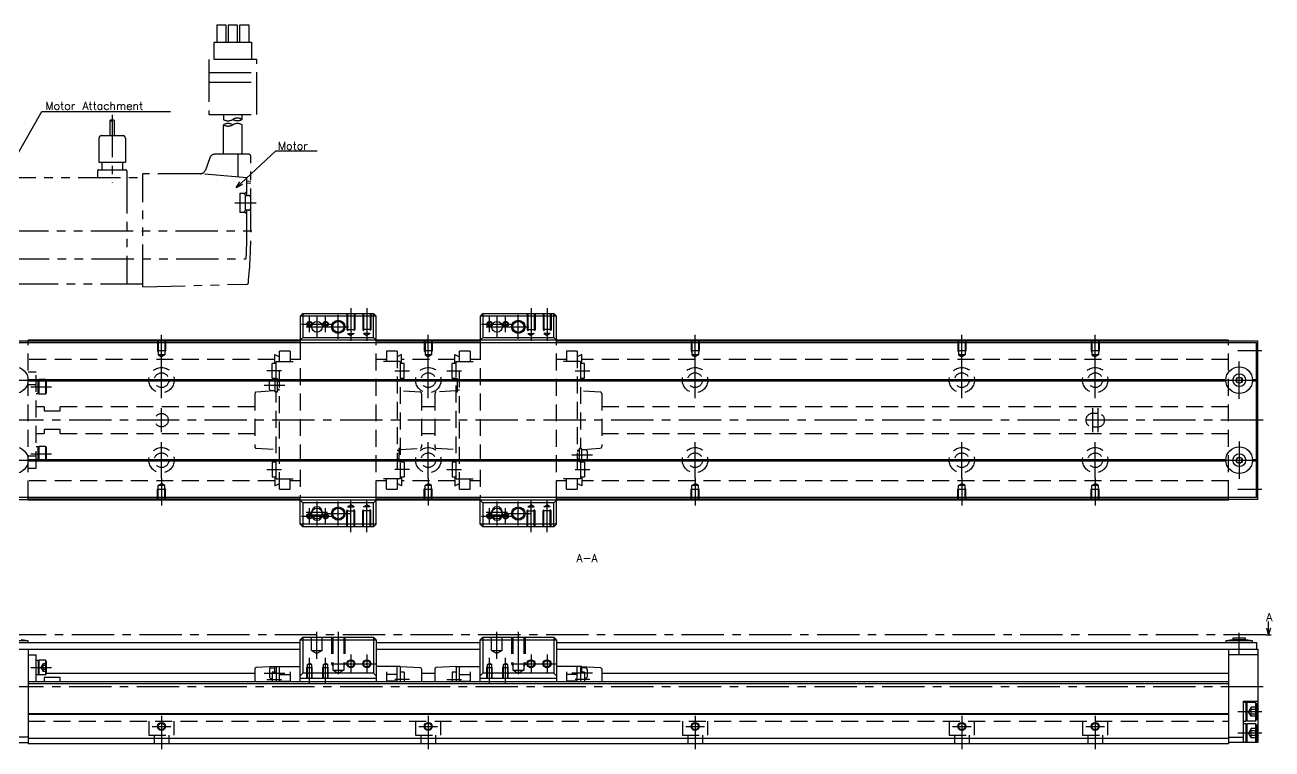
# Model space of a CAD drawing. Extents: x -2 to 701, y -8 to 279.
# Drawn here: x 233.6 to 701.1, y 8 to 279.5 of the extents above; entities that cross this region are included whole.
import ezdxf

# ---------------------------------------------------------------- set-up
doc = ezdxf.new("R2010")
doc.units = 0
doc.header["$LTSCALE"] = 0.5
for name, pattern in [('CENTER', [50.8, 31.75, -6.35, 6.35, -6.35]), ('DASHED', [19.05, 12.7, -6.35]), ('PHANTOM', [63.5, 31.75, -6.35, 6.35, -6.35, 6.35, -6.35])]:
    doc.linetypes.add(name, pattern=pattern)
for name, color, linetype in [('MSM_CENTER', 1, 'CENTER'), ('MSM_CONTINUOUS', 7, 'CONTINUOUS'), ('MSM_DASHED', 4, 'DASHED'), ('MSM_IMAGINARY', 6, 'PHANTOM'), ('MSM_NARROW', 5, 'CONTINUOUS'), ('MSM_PART_NUMBER', 7, 'CONTINUOUS')]:
    doc.layers.add(name, color=color, linetype=linetype)
doc.styles.get("Standard").update_dxf_attribs({"font": 'txt.shx', "height": 3, "bigfont": 'bigfont.shx'})

msp = doc.modelspace()

# ---------------------------------------------------------------- linework, layer by layer
at = {"layer": 'MSM_CENTER'}
for p, q in [((355.76, 173.3), (355.76, 161.09)), ((361.76, 173.3), (361.76, 161.09)), ((423.26, 173.3), (423.26, 161.09)), ((429.26, 173.3), (429.26, 161.09)), ((340.26, 164.3), (340.26, 170.3)), ((343.01, 170.3), (343.01, 162.3)), ((346.26, 164.3), (346.26, 170.3)), ((351.01, 161.8), (351.01, 170.8)), ((407.76, 164.3), (407.76, 170.3)), ((410.51, 170.3), (410.51, 162.3)), ((413.76, 164.3), (413.76, 170.3)), ((418.51, 161.8), (418.51, 170.8)), ((337.26, 167.3), (349.26, 167.3)), ((339.01, 166.3), (355.51, 166.3)), ((404.76, 167.3), (416.76, 167.3)), ((406.51, 166.3), (423.01, 166.3)), ((284.76, 153.09), (284.76, 163.3)), ((384.76, 153.09), (384.76, 163.3)), ((484.76, 153.09), (484.76, 163.3)), ((584.76, 153.09), (584.76, 163.3)), ((634.76, 153.09), (634.76, 163.3)), ((697.26, 157.3), (688.26, 157.3)), ((284.76, 139.55), (284.76, 153.05)), ((329.76, 149.8), (324.26, 149.8)), ((372.26, 149.8), (377.76, 149.8)), ((384.76, 139.55), (384.76, 153.05)), ((391.76, 149.8), (397.26, 149.8)), ((439.76, 149.8), (445.26, 149.8)), ((484.76, 139.55), (484.76, 153.05)), ((584.76, 139.55), (584.76, 153.05)), ((634.76, 139.55), (634.76, 153.05)), ((688.76, 139.3), (688.76, 153.3)), ((222.76, 146.3), (236.76, 146.3)), ((278.01, 146.3), (291.51, 146.3)), ((378.01, 146.3), (391.51, 146.3)), ((478.01, 146.3), (491.51, 146.3)), ((578.01, 146.3), (591.51, 146.3)), ((628.01, 146.3), (641.51, 146.3)), ((681.76, 146.3), (695.76, 146.3)), ((235.76, 143.86), (243.56, 143.86)), ((323.26, 144.4), (330.96, 144.4)), ((284.76, 126.8), (284.76, 135.8)), ((633.76, 135.8), (633.76, 126.8)), ((635.76, 135.8), (635.76, 126.8)), ((697.76, 131.3), (196.26, 131.3)), ((284.76, 109.55), (284.76, 123.05)), ((384.76, 109.55), (384.76, 123.05)), ((484.76, 109.55), (484.76, 123.05)), ((584.76, 109.55), (584.76, 123.05)), ((634.76, 109.55), (634.76, 123.05)), ((688.76, 123.3), (688.76, 109.3)), ((235.76, 118.74), (243.56, 118.74)), ((446.26, 118.2), (438.56, 118.2)), ((222.76, 116.3), (236.76, 116.3)), ((278.01, 116.3), (291.51, 116.3)), ((324.26, 112.8), (329.76, 112.8)), ((377.76, 112.8), (372.26, 112.8)), ((378.01, 116.3), (391.51, 116.3)), ((391.76, 112.8), (397.26, 112.8)), ((439.76, 112.8), (445.26, 112.8)), ((478.01, 116.3), (491.51, 116.3)), ((578.01, 116.3), (591.51, 116.3)), ((628.01, 116.3), (641.51, 116.3)), ((681.76, 116.3), (695.76, 116.3)), ((284.76, 109.51), (284.76, 99.3)), ((384.76, 109.51), (384.76, 99.3)), ((484.76, 109.51), (484.76, 99.3)), ((584.76, 109.51), (584.76, 99.3)), ((634.76, 109.51), (634.76, 99.3)), ((697.26, 105.3), (688.26, 105.3)), ((340.26, 92.3), (340.26, 98.3)), ((343.01, 100.8), (343.01, 91.8)), ((346.26, 92.3), (346.26, 98.3)), ((351.01, 91.8), (351.01, 100.8)), ((355.76, 89.3), (355.76, 101.51)), ((361.76, 89.3), (361.76, 101.51)), ((407.76, 92.3), (407.76, 98.3)), ((410.51, 100.8), (410.51, 91.8)), ((413.76, 92.3), (413.76, 98.3)), ((418.51, 91.8), (418.51, 100.8)), ((423.26, 89.3), (423.26, 101.51)), ((429.26, 89.3), (429.26, 101.51)), ((337.26, 95.3), (349.26, 95.3)), ((339.01, 96.8), (347.01, 96.8)), ((339.01, 95.8), (347.01, 95.8)), ((346.51, 96.3), (355.51, 96.3)), ((404.76, 95.3), (416.76, 95.3)), ((406.51, 96.8), (414.51, 96.8)), ((406.51, 95.8), (414.51, 95.8)), ((414.01, 96.3), (423.01, 96.3)), ((343.01, 41.85), (343.01, 52)), ((351.01, 52), (351.01, 34.41)), ((410.51, 41.85), (410.51, 52)), ((418.51, 52), (418.51, 34.41)), ((688.76, 43.5), (688.76, 51.6)), ((698.76, 50.8), (189.76, 50.8)), ((340.26, 32.5), (340.26, 42.15)), ((346.26, 32.5), (346.26, 42.15)), ((355.76, 43.5), (355.76, 36.5)), ((361.76, 43.5), (361.76, 36.5)), ((407.76, 32.5), (407.76, 42.15)), ((413.76, 32.5), (413.76, 42.15)), ((423.26, 43.5), (423.26, 36.5)), ((429.26, 43.5), (429.26, 36.5)), ((235.76, 38.55), (243.56, 38.55)), ((352.26, 40), (365.26, 40)), ((419.76, 40), (432.76, 40)), ((323.26, 36.5), (330.96, 36.5)), ((324.26, 34.1), (329.76, 34.1)), ((377.76, 34.1), (372.26, 34.1)), ((391.76, 34.1), (397.26, 34.1)), ((446.26, 36.5), (438.56, 36.5)), ((445.26, 34.1), (439.76, 34.1)), ((697.76, 31.3), (196.26, 31.3)), ((284.76, 20.5), (284.76, 8)), ((384.76, 20.5), (384.76, 8)), ((484.76, 20.5), (484.76, 8)), ((584.76, 20.5), (584.76, 8)), ((634.76, 20.5), (634.76, 8)), ((697.26, 22), (688.26, 22)), ((281.26, 16.5), (288.26, 16.5)), ((381.26, 16.5), (388.26, 16.5)), ((481.26, 16.5), (488.26, 16.5)), ((581.26, 16.5), (588.26, 16.5)), ((631.26, 16.5), (638.26, 16.5)), ((697.26, 14), (688.26, 14))]:
    msp.add_line(p, q, dxfattribs=at)
at = {"layer": 'MSM_CONTINUOUS'}
for p, q in [((337.76, 171.3), (336.76, 170.3)), ((365.26, 170.3), (336.76, 170.3)), ((336.76, 170.3), (336.76, 160.3)), ((337.76, 171.3), (364.26, 171.3)), ((337.76, 171.3), (337.76, 162.3)), ((365.26, 170.3), (364.26, 171.3)), ((364.26, 162.3), (364.26, 171.3)), ((365.26, 160.3), (365.26, 170.3)), ((405.26, 171.3), (404.26, 170.3)), ((432.76, 170.3), (404.26, 170.3)), ((404.26, 170.3), (404.26, 160.3)), ((405.26, 171.3), (431.76, 171.3)), ((405.26, 171.3), (405.26, 162.3)), ((432.76, 170.3), (431.76, 171.3)), ((431.76, 162.3), (431.76, 171.3)), ((432.76, 160.3), (432.76, 170.3)), ((219.76, 161), (234.76, 161)), ((695.26, 160.3), (223.26, 160.3)), ((684.76, 161.3), (234.76, 161.3)), ((234.76, 160.3), (234.76, 161.3)), ((336.76, 161.1), (234.76, 161.1)), ((336.76, 160.4), (234.76, 160.4)), ((337.76, 162.3), (336.76, 161.3)), ((337.76, 162.3), (364.26, 162.3)), ((365.26, 161.3), (364.26, 162.3)), ((404.26, 161.1), (365.26, 161.1)), ((404.26, 160.4), (365.26, 160.4)), ((405.26, 162.3), (404.26, 161.3)), ((405.26, 162.3), (431.76, 162.3)), ((432.76, 161.3), (431.76, 162.3)), ((684.76, 161.1), (432.76, 161.1)), ((684.76, 160.4), (432.76, 160.4)), ((684.76, 160.3), (684.76, 161.3)), ((684.76, 161), (695.76, 161)), ((695.26, 102.3), (695.26, 160.3)), ((695.26, 159), (695.76, 159)), ((695.76, 101.6), (695.76, 161)), ((234.75, 146.6), (683.77, 146.6)), ((234.75, 146), (683.77, 146)), ((234.76, 146.3), (683.76, 146.3)), ((688.76, 147.45), (687.76, 146.88)), ((687.76, 146.88), (687.76, 145.72)), ((687.76, 145.72), (688.76, 145.15)), ((689.76, 146.88), (688.76, 147.45)), ((688.76, 145.15), (689.76, 145.72)), ((689.76, 145.72), (689.76, 146.88)), ((693.75, 146.6), (695.26, 146.6)), ((693.75, 146), (695.26, 146)), ((693.76, 146.3), (695.26, 146.3)), ((688.76, 117.45), (687.76, 116.88)), ((687.76, 116.88), (687.76, 115.72)), ((689.76, 116.88), (688.76, 117.45)), ((689.76, 115.72), (689.76, 116.88)), ((234.75, 116.6), (683.77, 116.6)), ((234.75, 116), (683.77, 116)), ((234.76, 116.3), (683.76, 116.3)), ((687.76, 115.72), (688.76, 115.15)), ((688.76, 115.15), (689.76, 115.72)), ((693.75, 116.6), (695.26, 116.6)), ((693.75, 116), (695.26, 116)), ((693.76, 116.3), (695.26, 116.3)), ((695.76, 103.6), (695.26, 103.6)), ((219.76, 101.6), (234.76, 101.6)), ((695.26, 102.3), (223.26, 102.3)), ((234.76, 101.3), (234.76, 102.3)), ((336.76, 102.2), (234.76, 102.2)), ((336.76, 101.5), (234.76, 101.5)), ((684.76, 101.3), (234.76, 101.3)), ((336.76, 92.3), (336.76, 102.3)), ((336.76, 101.3), (337.76, 100.3)), ((364.26, 100.3), (337.76, 100.3)), ((337.76, 100.3), (337.76, 91.3)), ((364.26, 100.3), (365.26, 101.3)), ((364.26, 91.3), (364.26, 100.3)), ((365.26, 92.3), (365.26, 102.3)), ((404.26, 102.2), (365.26, 102.2)), ((404.26, 101.5), (365.26, 101.5)), ((404.26, 92.3), (404.26, 102.3)), ((404.26, 101.3), (405.26, 100.3)), ((431.76, 100.3), (405.26, 100.3)), ((405.26, 100.3), (405.26, 91.3)), ((431.76, 100.3), (432.76, 101.3)), ((431.76, 91.3), (431.76, 100.3)), ((432.76, 92.3), (432.76, 102.3)), ((684.76, 102.2), (432.76, 102.2)), ((684.76, 101.5), (432.76, 101.5)), ((684.76, 101.3), (684.76, 102.3)), ((695.76, 101.6), (684.76, 101.6)), ((341.01, 96.8), (341.01, 95.8)), ((345.01, 95.8), (345.01, 96.8)), ((408.51, 96.8), (408.51, 95.8)), ((412.51, 95.8), (412.51, 96.8)), ((336.76, 92.3), (337.76, 91.3)), ((365.26, 92.3), (336.76, 92.3)), ((364.26, 91.3), (337.76, 91.3)), ((364.26, 91.3), (365.26, 92.3)), ((404.26, 92.3), (405.26, 91.3)), ((432.76, 92.3), (404.26, 92.3)), ((431.76, 91.3), (405.26, 91.3)), ((431.76, 91.3), (432.76, 92.3)), ((699.76, 50.8), (699.09, 53.3)), ((699.76, 50.8), (699.76, 55.8)), ((700.43, 53.3), (699.76, 50.8)), ((223.26, 48), (336.76, 48)), ((234.76, 48.6), (224.76, 48.6)), ((234.76, 48.6), (232.16, 49)), ((234.76, 48), (234.76, 48.6)), ((337.76, 50), (336.76, 49)), ((336.76, 33.2), (336.76, 49)), ((336.76, 49), (365.26, 49)), ((337.76, 50), (364.26, 50)), ((337.76, 50), (337.76, 36.5)), ((365.26, 49), (364.26, 50)), ((364.26, 50), (364.26, 36.5)), ((365.26, 49), (365.26, 33.2)), ((365.26, 48), (404.26, 48)), ((405.26, 50), (404.26, 49)), ((404.26, 33.2), (404.26, 49)), ((404.26, 49), (432.76, 49)), ((405.26, 50), (431.76, 50)), ((405.26, 50), (405.26, 36.5)), ((432.76, 49), (431.76, 50)), ((431.76, 50), (431.76, 36.5)), ((432.76, 49), (432.76, 33.2)), ((432.76, 48), (695.26, 48)), ((686.36, 49), (683.76, 48.6)), ((693.76, 48.6), (683.76, 48.6)), ((683.76, 48.6), (683.76, 48)), ((691.16, 49.6), (686.36, 49.6)), ((686.36, 49.6), (686.36, 49)), ((691.16, 49), (686.36, 49)), ((691.16, 49), (691.16, 49.6)), ((693.76, 48.6), (691.16, 49)), ((693.76, 48), (693.76, 48.6)), ((695.26, 48), (695.26, 45.5)), ((698.76, 50.8), (700.76, 50.8)), ((222.76, 45.5), (336.76, 45.5)), ((234.76, 45.5), (234.76, 10)), ((234.76, 43.3), (237.76, 43.3)), ((237.76, 33.2), (237.76, 43.3)), ((365.26, 45.5), (404.26, 45.5)), ((432.76, 45.5), (695.76, 45.5)), ((684.76, 45.5), (684.76, 10)), ((684.76, 43.5), (695.76, 43.5)), ((695.76, 45.5), (695.76, 10.5)), ((238.56, 41.15), (237.76, 41.15)), ((238.56, 41), (238.86, 41.3)), ((238.56, 41.15), (238.56, 35.95)), ((238.86, 35.8), (238.86, 41.3)), ((241.26, 41.3), (238.86, 41.3)), ((241.26, 41.3), (241.26, 35.8)), ((241.56, 41), (241.26, 41.3)), ((241.56, 41), (241.56, 36.1)), ((319.76, 38.03), (319.76, 33.2)), ((327.76, 39), (320.23, 38.53)), ((327.76, 39), (327.76, 33.2)), ((327.76, 39), (336.76, 39)), ((328.96, 33.2), (328.96, 39)), ((374.26, 39), (365.26, 39)), ((373.06, 33.2), (373.06, 39)), ((374.26, 39), (374.26, 33.2)), ((374.26, 39), (381.79, 38.53)), ((382.26, 38.03), (382.26, 33.2)), ((387.26, 38.03), (387.26, 33.2)), ((395.26, 39), (387.73, 38.53)), ((395.26, 39), (395.26, 33.2)), ((395.26, 39), (404.26, 39)), ((396.46, 33.2), (396.46, 39)), ((441.76, 39), (432.76, 39)), ((440.56, 33.2), (440.56, 39)), ((441.76, 39), (441.76, 33.2)), ((441.76, 39), (449.29, 38.53)), ((442.26, 38.9), (441.76, 38.9)), ((442.26, 36.85), (442.26, 38.9)), ((443.76, 38.5), (442.26, 38.5)), ((444.26, 38), (444.26, 35)), ((449.76, 38.03), (449.76, 33.2)), ((684.76, 33.2), (234.76, 33.2)), ((237.76, 35.95), (238.56, 35.95)), ((238.56, 36.1), (238.86, 35.8)), ((241.26, 35.8), (238.86, 35.8)), ((246.76, 34.87), (240.76, 34.87)), ((240.76, 34.87), (240.76, 33.2)), ((241.26, 35.8), (241.56, 36.1)), ((319.76, 36.3), (241.56, 36.3)), ((246.76, 33.2), (246.76, 34.87)), ((326.26, 36.85), (326.26, 33.2)), ((327.76, 36.85), (326.26, 36.85)), ((328.96, 36), (332.96, 36)), ((328.96, 33.5), (332.96, 33.5)), ((332.96, 37), (332.96, 33.2)), ((336.76, 35.5), (337.76, 36.5)), ((365.26, 34.5), (336.76, 34.5)), ((364.26, 36.5), (337.76, 36.5)), ((364.26, 36.5), (365.26, 35.5)), ((369.06, 37), (369.06, 33.2)), ((373.06, 36), (369.06, 36)), ((373.06, 33.5), (369.06, 33.5)), ((375.76, 36.85), (374.26, 36.85)), ((375.76, 36.85), (375.76, 33.2)), ((387.26, 36.3), (382.26, 36.3)), ((393.76, 36.85), (393.76, 33.2)), ((395.26, 36.85), (393.76, 36.85)), ((396.46, 36), (400.46, 36)), ((396.46, 33.5), (400.46, 33.5)), ((400.46, 37), (400.46, 33.2)), ((404.26, 35.5), (405.26, 36.5)), ((432.76, 34.5), (404.26, 34.5)), ((431.76, 36.5), (405.26, 36.5)), ((431.76, 36.5), (432.76, 35.5)), ((436.56, 37), (436.56, 33.2)), ((440.56, 36), (436.56, 36)), ((440.56, 33.5), (436.56, 33.5)), ((443.26, 36.85), (441.76, 36.85)), ((443.26, 36.85), (443.26, 33.2)), ((443.76, 34.5), (443.26, 34.5)), ((684.76, 36.3), (449.76, 36.3)), ((684.76, 32.5), (234.76, 32.5)), ((690.26, 26), (690.26, 10.5)), ((690.26, 26), (695.76, 26)), ((691.26, 25.5), (690.26, 25.5)), ((691.26, 25.1), (691.66, 25.5)), ((691.26, 25.5), (691.26, 18.5)), ((691.66, 25.5), (691.66, 18.5)), ((694.86, 25.5), (691.66, 25.5)), ((695.26, 25.1), (694.86, 25.5)), ((694.86, 25.5), (694.86, 18.5)), ((695.26, 25.1), (695.26, 18.9)), ((684.76, 21.2), (234.76, 21.2)), ((684.76, 21), (234.76, 21)), ((691.66, 18.5), (691.26, 18.9)), ((694.86, 18.5), (695.26, 18.9)), ((690.26, 18.5), (691.26, 18.5)), ((691.26, 17.5), (690.26, 17.5)), ((691.26, 17.5), (691.26, 10.5)), ((691.26, 17.1), (691.66, 17.5)), ((694.86, 18.5), (691.66, 18.5)), ((691.66, 17.5), (691.66, 10.5)), ((694.86, 17.5), (691.66, 17.5)), ((694.86, 17.5), (694.86, 10.5)), ((695.26, 17.1), (694.86, 17.5)), ((695.26, 17.1), (695.26, 10.9)), ((234.76, 12.5), (225.26, 12.5)), ((225.26, 10.5), (234.76, 10.5)), ((684.76, 12), (234.76, 12)), ((684.76, 10), (234.76, 10)), ((684.76, 12.5), (690.26, 12.5)), ((695.76, 10.5), (684.76, 10.5)), ((691.66, 10.5), (691.26, 10.9)), ((694.86, 10.5), (695.26, 10.9))]:
    msp.add_line(p, q, dxfattribs=at)
for centre, radius in [((351.01, 166.3), 2.07), ((418.51, 166.3), 2.07), ((343.01, 166.3), 2), ((410.51, 166.3), 2), ((229.76, 146.3), 5), ((688.76, 146.3), 5), ((688.76, 146.3), 2.4), ((688.76, 146.3), 1.15), ((229.76, 116.3), 5), ((688.76, 116.3), 5), ((688.76, 116.3), 2.4), ((688.76, 116.3), 1.15), ((343.01, 96.3), 2), ((351.01, 96.3), 2.07), ((410.51, 96.3), 2), ((418.51, 96.3), 2.07), ((355.76, 40), 1.23), ((361.76, 40), 1.23), ((423.26, 40), 1.23), ((429.26, 40), 1.23), ((284.76, 16.5), 1.23), ((384.76, 16.5), 1.23), ((484.76, 16.5), 1.23), ((584.76, 16.5), 1.23), ((634.76, 16.5), 1.23)]:
    msp.add_circle(centre, radius, dxfattribs=at)
for centre, radius, start, end in [((343.01, 96.8), 2, 0, 180), ((410.51, 96.8), 2, 0, 180), ((343.01, 95.8), 2, 180, 0), ((410.51, 95.8), 2, 180, 0), ((320.26, 38.03), 0.5, 93.5763, 180), ((381.76, 38.03), 0.5, 0, 86.4237), ((387.76, 38.03), 0.5, 93.5763, 180), ((443.76, 38), 0.5, 0, 90), ((449.26, 38.03), 0.5, 0, 86.4237), ((443.76, 35), 0.5, 270, 0)]:
    msp.add_arc(centre, radius, start, end, dxfattribs=at)
at = {"layer": 'MSM_DASHED'}
for p, q in [((354.26, 171.3), (354.26, 165.3)), ((354.53, 171.3), (354.53, 163.8)), ((356.99, 171.3), (356.99, 163.8)), ((357.26, 171.3), (357.26, 165.3)), ((360.26, 171.3), (360.26, 165.3)), ((360.53, 171.3), (360.53, 163.8)), ((362.99, 171.3), (362.99, 163.8)), ((363.26, 171.3), (363.26, 165.3)), ((421.76, 171.3), (421.76, 165.3)), ((422.03, 171.3), (422.03, 163.8)), ((424.49, 171.3), (424.49, 163.8)), ((424.76, 171.3), (424.76, 165.3)), ((427.76, 171.3), (427.76, 165.3)), ((428.03, 171.3), (428.03, 163.8)), ((430.49, 171.3), (430.49, 163.8)), ((430.76, 171.3), (430.76, 165.3)), ((354.26, 165.3), (357.26, 165.3)), ((354.26, 165.3), (354.53, 164.83)), ((354.53, 163.8), (355.76, 163.09)), ((354.53, 163.8), (356.99, 163.8)), ((356.99, 163.8), (355.76, 163.09)), ((357.26, 165.3), (356.99, 164.83)), ((363.26, 165.3), (360.26, 165.3)), ((360.26, 165.3), (360.53, 164.83)), ((360.53, 163.8), (361.76, 163.09)), ((362.99, 163.8), (360.53, 163.8)), ((362.99, 163.8), (361.76, 163.09)), ((363.26, 165.3), (362.99, 164.83)), ((421.76, 165.3), (424.76, 165.3)), ((421.76, 165.3), (422.03, 164.83)), ((422.03, 163.8), (423.26, 163.09)), ((422.03, 163.8), (424.49, 163.8)), ((424.49, 163.8), (423.26, 163.09)), ((424.76, 165.3), (424.49, 164.83)), ((430.76, 165.3), (427.76, 165.3)), ((427.76, 165.3), (428.03, 164.83)), ((428.03, 163.8), (429.26, 163.09)), ((430.49, 163.8), (428.03, 163.8)), ((430.49, 163.8), (429.26, 163.09)), ((430.76, 165.3), (430.49, 164.83)), ((234.76, 102.3), (234.76, 160.3)), ((283.26, 161.3), (283.26, 157.3)), ((283.53, 161.3), (283.53, 155.8)), ((285.99, 161.3), (285.99, 155.8)), ((286.26, 161.3), (286.26, 157.3)), ((336.76, 160.3), (336.76, 102.3)), ((365.26, 102.3), (365.26, 160.3)), ((383.26, 161.3), (383.26, 157.3)), ((383.53, 161.3), (383.53, 155.8)), ((385.99, 161.3), (385.99, 155.8)), ((386.26, 161.3), (386.26, 157.3)), ((404.26, 160.3), (404.26, 102.3)), ((432.76, 102.3), (432.76, 160.3)), ((483.26, 161.3), (483.26, 157.3)), ((483.53, 161.3), (483.53, 155.8)), ((485.99, 161.3), (485.99, 155.8)), ((486.26, 161.3), (486.26, 157.3)), ((583.26, 161.3), (583.26, 157.3)), ((583.53, 161.3), (583.53, 155.8)), ((585.99, 161.3), (585.99, 155.8)), ((586.26, 161.3), (586.26, 157.3)), ((633.26, 161.3), (633.26, 157.3)), ((633.53, 161.3), (633.53, 155.8)), ((635.99, 161.3), (635.99, 155.8)), ((636.26, 161.3), (636.26, 157.3)), ((684.76, 102.3), (684.76, 160.3)), ((286.26, 157.3), (283.26, 157.3)), ((283.26, 157.3), (283.53, 156.83)), ((283.53, 155.8), (284.76, 155.09)), ((285.99, 155.8), (283.53, 155.8)), ((285.99, 155.8), (284.76, 155.09)), ((286.26, 157.3), (285.99, 156.83)), ((327.26, 155.89), (328.96, 155.04)), ((327.26, 153.1), (327.26, 155.89)), ((332.96, 157.2), (328.96, 157.2)), ((328.96, 105.4), (328.96, 157.2)), ((332.96, 157.2), (332.96, 153.25)), ((373.06, 157.2), (369.06, 157.2)), ((369.06, 157.2), (369.06, 153.25)), ((373.06, 157.2), (373.06, 105.4)), ((374.76, 155.89), (373.06, 155.04)), ((374.76, 153.1), (374.76, 155.89)), ((383.26, 157.3), (383.53, 156.83)), ((386.26, 157.3), (383.26, 157.3)), ((385.99, 155.8), (383.53, 155.8)), ((383.53, 155.8), (384.76, 155.09)), ((385.99, 155.8), (384.76, 155.09)), ((386.26, 157.3), (385.99, 156.83)), ((394.76, 155.89), (396.46, 155.04)), ((394.76, 153.1), (394.76, 155.89)), ((396.46, 105.4), (396.46, 157.2)), ((400.46, 157.2), (396.46, 157.2)), ((400.46, 157.2), (400.46, 153.25)), ((440.56, 157.2), (436.56, 157.2)), ((436.56, 157.2), (436.56, 153.25)), ((440.56, 157.2), (440.56, 105.4)), ((442.26, 155.89), (440.56, 155.04)), ((442.26, 153.1), (442.26, 155.89)), ((483.26, 157.3), (483.53, 156.83)), ((486.26, 157.3), (483.26, 157.3)), ((485.99, 155.8), (483.53, 155.8)), ((483.53, 155.8), (484.76, 155.09)), ((485.99, 155.8), (484.76, 155.09)), ((486.26, 157.3), (485.99, 156.83)), ((583.26, 157.3), (583.53, 156.83)), ((586.26, 157.3), (583.26, 157.3)), ((585.99, 155.8), (583.53, 155.8)), ((583.53, 155.8), (584.76, 155.09)), ((585.99, 155.8), (584.76, 155.09)), ((586.26, 157.3), (585.99, 156.83)), ((633.26, 157.3), (633.53, 156.83)), ((636.26, 157.3), (633.26, 157.3)), ((635.99, 155.8), (633.53, 155.8)), ((633.53, 155.8), (634.76, 155.09)), ((635.99, 155.8), (634.76, 155.09)), ((636.26, 157.3), (635.99, 156.83)), ((327.26, 154.05), (234.76, 154.05)), ((326.26, 147.05), (326.26, 152.55)), ((327.76, 152.55), (326.26, 152.55)), ((327.76, 152.8), (327.26, 153.1)), ((327.76, 153.25), (336.76, 153.25)), ((327.76, 146.8), (327.76, 153.25)), ((336.76, 154.05), (332.96, 154.05)), ((369.06, 154.05), (365.26, 154.05)), ((374.26, 153.25), (365.26, 153.25)), ((374.26, 153.25), (374.26, 109.35)), ((374.26, 152.8), (374.76, 153.1)), ((375.76, 152.55), (374.26, 152.55)), ((394.76, 154.05), (374.76, 154.05)), ((375.76, 147.05), (375.76, 152.55)), ((393.76, 147.05), (393.76, 152.55)), ((395.26, 152.55), (393.76, 152.55)), ((395.26, 152.8), (394.76, 153.1)), ((395.26, 153.25), (404.26, 153.25)), ((395.26, 109.35), (395.26, 153.25)), ((404.26, 154.05), (400.46, 154.05)), ((436.56, 154.05), (432.76, 154.05)), ((441.76, 153.25), (432.76, 153.25)), ((441.76, 153.25), (441.76, 120.6)), ((441.76, 152.8), (442.26, 153.1)), ((443.26, 152.55), (441.76, 152.55)), ((684.76, 154.05), (442.26, 154.05)), ((443.26, 147.05), (443.26, 152.55)), ((237.76, 149.3), (234.76, 149.3)), ((237.76, 113.3), (237.76, 149.3)), ((238.56, 146.46), (237.76, 146.46)), ((238.56, 146.31), (238.86, 146.61)), ((238.56, 141.26), (238.56, 146.46)), ((238.86, 141.11), (238.86, 146.61)), ((241.26, 146.61), (238.86, 146.61)), ((241.26, 146.61), (241.26, 141.11)), ((241.56, 146.31), (241.26, 146.61)), ((241.56, 146.31), (241.56, 141.41)), ((325.26, 142.9), (325.26, 145.9)), ((325.76, 146.4), (327.26, 146.4)), ((326.26, 147.05), (327.76, 147.05)), ((327.26, 146.8), (327.26, 142)), ((328.26, 146.8), (327.26, 146.8)), ((327.76, 146.9), (328.26, 146.9)), ((328.26, 141.9), (328.26, 146.9)), ((328.26, 146.1), (328.96, 146.1)), ((328.26, 145.9), (328.96, 145.9)), ((374.26, 147.05), (375.76, 147.05)), ((393.76, 147.05), (395.26, 147.05)), ((395.26, 146.9), (395.76, 146.9)), ((395.76, 141.9), (395.76, 146.9)), ((395.76, 146.1), (396.46, 146.1)), ((441.76, 147.05), (443.26, 147.05)), ((234.76, 144.72), (237.76, 144.72)), ((237.76, 141.26), (238.56, 141.26)), ((238.56, 141.41), (238.86, 141.11)), ((241.26, 141.11), (238.86, 141.11)), ((241.26, 141.11), (241.56, 141.41)), ((319.76, 141.29), (319.76, 121.31)), ((326.76, 142.29), (320.22, 141.79)), ((325.76, 142.4), (327.26, 142.4)), ((327.26, 142.29), (326.76, 142.29)), ((327.26, 142), (328.26, 142)), ((327.76, 109.35), (327.76, 142)), ((327.76, 141.9), (328.26, 141.9)), ((328.26, 142.9), (328.96, 142.9)), ((328.26, 142.7), (328.96, 142.7)), ((381.79, 141.79), (374.26, 142.3)), ((382.26, 141.29), (382.26, 121.31)), ((387.26, 141.29), (387.26, 121.31)), ((395.26, 142.3), (387.73, 141.79)), ((395.26, 141.9), (395.76, 141.9)), ((395.76, 142.7), (396.46, 142.7)), ((449.29, 141.79), (441.76, 142.3)), ((449.76, 141.29), (449.76, 121.31)), ((240.76, 136.3), (237.76, 136.3)), ((240.76, 136.3), (240.76, 134.8)), ((246.76, 134.8), (246.76, 136.3)), ((319.76, 136.3), (246.76, 136.3)), ((387.26, 136.3), (382.26, 136.3)), ((684.76, 136.3), (449.76, 136.3)), ((240.76, 134.8), (246.76, 134.8)), ((635.76, 133.8), (633.76, 133.8)), ((237.76, 126.3), (240.76, 126.3)), ((246.76, 127.8), (240.76, 127.8)), ((240.76, 127.8), (240.76, 126.3)), ((246.76, 126.3), (246.76, 127.8)), ((246.76, 126.3), (319.76, 126.3)), ((382.26, 126.3), (387.26, 126.3)), ((449.76, 126.3), (684.76, 126.3)), ((633.76, 128.8), (635.76, 128.8)), ((234.76, 117.88), (237.76, 117.88)), ((238.56, 121.34), (237.76, 121.34)), ((238.56, 121.19), (238.86, 121.49)), ((238.56, 116.14), (238.56, 121.34)), ((241.26, 121.49), (238.86, 121.49)), ((238.86, 115.99), (238.86, 121.49)), ((241.56, 121.19), (241.26, 121.49)), ((241.26, 121.49), (241.26, 115.99)), ((241.56, 121.19), (241.56, 116.29)), ((320.23, 120.81), (327.76, 120.3)), ((373.76, 119.9), (373.06, 119.9)), ((373.76, 120.7), (373.76, 115.7)), ((374.26, 120.7), (373.76, 120.7)), ((374.26, 120.3), (381.79, 120.81)), ((387.73, 120.81), (395.26, 120.3)), ((441.26, 119.9), (440.56, 119.9)), ((441.26, 119.7), (440.56, 119.7)), ((441.26, 120.7), (441.26, 115.7)), ((441.76, 120.7), (441.26, 120.7)), ((442.26, 120.6), (441.26, 120.6)), ((442.26, 115.8), (442.26, 120.6)), ((442.26, 120.31), (442.76, 120.31)), ((443.76, 120.2), (442.26, 120.2)), ((442.76, 120.31), (449.3, 120.81)), ((444.26, 119.7), (444.26, 116.7)), ((234.76, 113.3), (237.76, 113.3)), ((237.76, 116.14), (238.56, 116.14)), ((238.56, 116.29), (238.86, 115.99)), ((241.26, 115.99), (238.86, 115.99)), ((241.26, 115.99), (241.56, 116.29)), ((326.26, 115.55), (326.26, 110.05)), ((327.76, 115.55), (326.26, 115.55)), ((373.76, 116.5), (373.06, 116.5)), ((374.26, 115.7), (373.76, 115.7)), ((375.76, 115.55), (374.26, 115.55)), ((375.76, 115.55), (375.76, 110.05)), ((393.76, 115.55), (393.76, 110.05)), ((395.26, 115.55), (393.76, 115.55)), ((441.26, 116.7), (440.56, 116.7)), ((441.26, 116.5), (440.56, 116.5)), ((441.26, 115.8), (442.26, 115.8)), ((441.76, 115.7), (441.26, 115.7)), ((441.76, 115.8), (441.76, 109.35)), ((443.26, 115.55), (441.76, 115.55)), ((443.76, 116.2), (442.26, 116.2)), ((443.26, 115.55), (443.26, 110.05)), ((327.26, 108.55), (234.76, 108.55)), ((326.26, 110.05), (327.76, 110.05)), ((327.76, 109.8), (327.26, 109.5)), ((327.26, 109.5), (327.26, 106.71)), ((327.26, 106.71), (328.96, 107.56)), ((327.76, 109.35), (336.76, 109.35)), ((332.96, 105.4), (332.96, 109.35)), ((336.76, 108.55), (332.96, 108.55)), ((374.26, 109.35), (365.26, 109.35)), ((369.06, 108.55), (365.26, 108.55)), ((369.06, 105.4), (369.06, 109.35)), ((374.76, 106.71), (373.06, 107.56)), ((374.26, 110.05), (375.76, 110.05)), ((374.26, 109.8), (374.76, 109.5)), ((374.76, 109.5), (374.76, 106.71)), ((394.76, 108.55), (374.76, 108.55)), ((393.76, 110.05), (395.26, 110.05)), ((395.26, 109.8), (394.76, 109.5)), ((394.76, 109.5), (394.76, 106.71)), ((394.76, 106.71), (396.46, 107.56)), ((395.26, 109.35), (404.26, 109.35)), ((400.46, 105.4), (400.46, 109.35)), ((404.26, 108.55), (400.46, 108.55)), ((441.76, 109.35), (432.76, 109.35)), ((436.56, 108.55), (432.76, 108.55)), ((436.56, 105.4), (436.56, 109.35)), ((442.26, 106.71), (440.56, 107.56)), ((441.76, 110.05), (443.26, 110.05)), ((441.76, 109.8), (442.26, 109.5)), ((442.26, 109.5), (442.26, 106.71)), ((684.76, 108.55), (442.26, 108.55)), ((283.26, 105.3), (283.53, 105.77)), ((283.26, 101.3), (283.26, 105.3)), ((286.26, 105.3), (283.26, 105.3)), ((283.53, 106.8), (284.76, 107.51)), ((283.53, 101.3), (283.53, 106.8)), ((285.99, 106.8), (283.53, 106.8)), ((285.99, 106.8), (284.76, 107.51)), ((285.99, 101.3), (285.99, 106.8)), ((286.26, 105.3), (285.99, 105.77)), ((286.26, 101.3), (286.26, 105.3)), ((328.96, 105.4), (332.96, 105.4)), ((369.06, 105.4), (373.06, 105.4)), ((383.26, 105.3), (383.53, 105.77)), ((383.26, 101.3), (383.26, 105.3)), ((386.26, 105.3), (383.26, 105.3)), ((383.53, 106.8), (384.76, 107.51)), ((383.53, 101.3), (383.53, 106.8)), ((385.99, 106.8), (383.53, 106.8)), ((385.99, 106.8), (384.76, 107.51)), ((385.99, 101.3), (385.99, 106.8)), ((386.26, 105.3), (385.99, 105.77)), ((386.26, 101.3), (386.26, 105.3)), ((396.46, 105.4), (400.46, 105.4)), ((436.56, 105.4), (440.56, 105.4)), ((483.26, 105.3), (483.53, 105.77)), ((483.26, 101.3), (483.26, 105.3)), ((486.26, 105.3), (483.26, 105.3)), ((483.53, 106.8), (484.76, 107.51)), ((483.53, 101.3), (483.53, 106.8)), ((485.99, 106.8), (483.53, 106.8)), ((485.99, 106.8), (484.76, 107.51)), ((485.99, 101.3), (485.99, 106.8)), ((486.26, 105.3), (485.99, 105.77)), ((486.26, 101.3), (486.26, 105.3)), ((583.26, 105.3), (583.53, 105.77)), ((583.26, 101.3), (583.26, 105.3)), ((586.26, 105.3), (583.26, 105.3)), ((583.53, 106.8), (584.76, 107.51)), ((583.53, 101.3), (583.53, 106.8)), ((585.99, 106.8), (583.53, 106.8)), ((585.99, 106.8), (584.76, 107.51)), ((585.99, 101.3), (585.99, 106.8)), ((586.26, 105.3), (585.99, 105.77)), ((586.26, 101.3), (586.26, 105.3)), ((633.26, 105.3), (633.53, 105.77)), ((633.26, 101.3), (633.26, 105.3)), ((636.26, 105.3), (633.26, 105.3)), ((633.53, 106.8), (634.76, 107.51)), ((633.53, 101.3), (633.53, 106.8)), ((635.99, 106.8), (633.53, 106.8)), ((635.99, 106.8), (634.76, 107.51)), ((635.99, 101.3), (635.99, 106.8)), ((636.26, 105.3), (635.99, 105.77)), ((636.26, 101.3), (636.26, 105.3)), ((354.53, 98.8), (355.76, 99.51)), ((354.53, 91.3), (354.53, 98.8)), ((354.53, 98.8), (356.99, 98.8)), ((356.99, 98.8), (355.76, 99.51)), ((356.99, 91.3), (356.99, 98.8)), ((360.53, 98.8), (361.76, 99.51)), ((360.53, 91.3), (360.53, 98.8)), ((362.99, 98.8), (360.53, 98.8)), ((362.99, 98.8), (361.76, 99.51)), ((362.99, 91.3), (362.99, 98.8)), ((422.03, 98.8), (423.26, 99.51)), ((422.03, 91.3), (422.03, 98.8)), ((422.03, 98.8), (424.49, 98.8)), ((424.49, 98.8), (423.26, 99.51)), ((424.49, 91.3), (424.49, 98.8)), ((428.03, 98.8), (429.26, 99.51)), ((428.03, 91.3), (428.03, 98.8)), ((430.49, 98.8), (428.03, 98.8)), ((430.49, 98.8), (429.26, 99.51)), ((430.49, 91.3), (430.49, 98.8)), ((354.26, 97.3), (354.53, 97.77)), ((354.26, 91.3), (354.26, 97.3)), ((354.26, 97.3), (357.26, 97.3)), ((357.26, 97.3), (356.99, 97.77)), ((357.26, 91.3), (357.26, 97.3)), ((360.26, 97.3), (360.53, 97.77)), ((360.26, 91.3), (360.26, 97.3)), ((363.26, 97.3), (360.26, 97.3)), ((363.26, 97.3), (362.99, 97.77)), ((363.26, 91.3), (363.26, 97.3)), ((421.76, 97.3), (422.03, 97.77)), ((421.76, 91.3), (421.76, 97.3)), ((421.76, 97.3), (424.76, 97.3)), ((424.76, 97.3), (424.49, 97.77)), ((424.76, 91.3), (424.76, 97.3)), ((427.76, 97.3), (428.03, 97.77)), ((427.76, 91.3), (427.76, 97.3)), ((430.76, 97.3), (427.76, 97.3)), ((430.76, 97.3), (430.49, 97.77)), ((430.76, 91.3), (430.76, 97.3)), ((341.01, 45), (341.01, 50)), ((345.01, 45), (345.01, 50)), ((348.51, 50), (348.51, 40)), ((348.94, 50), (348.94, 37.6)), ((353.08, 50), (353.08, 37.6)), ((353.51, 50), (353.51, 40)), ((408.51, 45), (408.51, 50)), ((412.51, 45), (412.51, 50)), ((416.01, 50), (416.01, 40)), ((416.44, 50), (416.44, 37.6)), ((420.58, 50), (420.58, 37.6)), ((421.01, 50), (421.01, 40)), ((341.01, 45), (345.01, 45)), ((341.01, 45), (343.01, 43.85)), ((345.01, 45), (343.01, 43.85)), ((408.51, 45), (412.51, 45)), ((408.51, 45), (410.51, 43.85)), ((412.51, 45), (410.51, 43.85)), ((240.26, 39.8), (239.54, 38.55)), ((239.54, 38.55), (240.26, 37.3)), ((240.26, 39.99), (240.26, 37.11)), ((241.56, 39.99), (240.26, 39.99)), ((241.56, 39.27), (240.26, 39.27)), ((241.56, 37.83), (240.26, 37.83)), ((325.26, 38), (325.26, 35)), ((325.76, 38.5), (327.26, 38.5)), ((327.26, 36.85), (327.26, 38.9)), ((327.26, 38.9), (327.76, 38.9)), ((339.26, 38.5), (339.48, 38.87)), ((339.26, 34.5), (339.26, 38.5)), ((341.26, 38.5), (339.26, 38.5)), ((339.48, 39.7), (340.26, 40.15)), ((339.48, 34.5), (339.48, 39.7)), ((341.04, 39.7), (339.48, 39.7)), ((341.04, 39.7), (340.26, 40.15)), ((341.04, 34.5), (341.04, 39.7)), ((341.26, 38.5), (341.04, 38.87)), ((341.26, 34.5), (341.26, 38.5)), ((345.26, 38.5), (345.48, 38.87)), ((345.26, 34.5), (345.26, 38.5)), ((347.26, 38.5), (345.26, 38.5)), ((345.48, 39.7), (346.26, 40.15)), ((345.48, 34.5), (345.48, 39.7)), ((347.04, 39.7), (345.48, 39.7)), ((347.04, 39.7), (346.26, 40.15)), ((347.04, 34.5), (347.04, 39.7)), ((347.26, 38.5), (347.04, 38.87)), ((347.26, 34.5), (347.26, 38.5)), ((348.51, 40), (353.51, 40)), ((348.51, 40), (348.94, 39.25)), ((348.94, 37.6), (353.08, 37.6)), ((348.94, 37.6), (351.01, 36.41)), ((353.08, 37.6), (351.01, 36.41)), ((353.51, 40), (353.08, 39.25)), ((406.76, 38.5), (406.98, 38.87)), ((406.76, 34.5), (406.76, 38.5)), ((408.76, 38.5), (406.76, 38.5)), ((406.98, 39.7), (407.76, 40.15)), ((406.98, 34.5), (406.98, 39.7)), ((408.54, 39.7), (406.98, 39.7)), ((408.54, 39.7), (407.76, 40.15)), ((408.54, 34.5), (408.54, 39.7)), ((408.76, 38.5), (408.54, 38.87)), ((408.76, 34.5), (408.76, 38.5)), ((412.76, 38.5), (412.98, 38.87)), ((412.76, 34.5), (412.76, 38.5)), ((414.76, 38.5), (412.76, 38.5)), ((412.98, 39.7), (413.76, 40.15)), ((412.98, 34.5), (412.98, 39.7)), ((414.54, 39.7), (412.98, 39.7)), ((414.54, 39.7), (413.76, 40.15)), ((414.54, 34.5), (414.54, 39.7)), ((414.76, 38.5), (414.54, 38.87)), ((414.76, 34.5), (414.76, 38.5)), ((416.01, 40), (421.01, 40)), ((416.01, 40), (416.44, 39.25)), ((416.44, 37.6), (420.58, 37.6)), ((416.44, 37.6), (418.51, 36.41)), ((420.58, 37.6), (418.51, 36.41)), ((421.01, 40), (420.58, 39.25)), ((241.56, 37.11), (240.26, 37.11)), ((325.76, 34.5), (326.26, 34.5)), ((693.26, 23.73), (692.26, 22)), ((693.26, 20.27), (693.26, 23.73)), ((695.26, 23.73), (693.26, 23.73)), ((693.26, 20.27), (692.26, 22)), ((695.26, 22.87), (693.26, 22.87)), ((695.26, 21.13), (693.26, 21.13)), ((695.26, 20.27), (693.26, 20.27)), ((234.76, 18.5), (684.76, 18.5)), ((280.01, 18.5), (280.01, 13.2)), ((289.51, 13.2), (289.51, 18.5)), ((380.01, 18.5), (380.01, 13.2)), ((389.51, 13.2), (389.51, 18.5)), ((480.01, 18.5), (480.01, 13.2)), ((489.51, 13.2), (489.51, 18.5)), ((580.01, 18.5), (580.01, 13.2)), ((589.51, 13.2), (589.51, 18.5)), ((630.01, 18.5), (630.01, 13.2)), ((639.51, 13.2), (639.51, 18.5)), ((693.26, 15.73), (692.26, 14)), ((693.26, 12.27), (693.26, 15.73)), ((695.26, 15.73), (693.26, 15.73)), ((695.26, 14.87), (693.26, 14.87)), ((280.01, 13.2), (289.51, 13.2)), ((282.01, 13.2), (282.01, 10)), ((287.51, 13.2), (287.51, 10)), ((380.01, 13.2), (389.51, 13.2)), ((382.01, 13.2), (382.01, 10)), ((387.51, 13.2), (387.51, 10)), ((480.01, 13.2), (489.51, 13.2)), ((482.01, 13.2), (482.01, 10)), ((487.51, 13.2), (487.51, 10)), ((580.01, 13.2), (589.51, 13.2)), ((582.01, 13.2), (582.01, 10)), ((587.51, 13.2), (587.51, 10)), ((630.01, 13.2), (639.51, 13.2)), ((632.01, 13.2), (632.01, 10)), ((637.51, 13.2), (637.51, 10)), ((693.26, 12.27), (692.26, 14)), ((695.26, 13.13), (693.26, 13.13)), ((695.26, 12.27), (693.26, 12.27))]:
    msp.add_line(p, q, dxfattribs=at)
for centre, radius in [((340.26, 167.3), 1), ((340.26, 167.3), 0.783), ((346.26, 167.3), 1), ((346.26, 167.3), 0.783), ((407.76, 167.3), 1), ((407.76, 167.3), 0.783), ((413.76, 167.3), 1), ((413.76, 167.3), 0.783), ((284.76, 146.3), 4.75), ((384.76, 146.3), 4.75), ((484.76, 146.3), 4.75), ((584.76, 146.3), 4.75), ((634.76, 146.3), 4.75), ((284.76, 146.3), 2.75), ((384.76, 146.3), 2.75), ((484.76, 146.3), 2.75), ((584.76, 146.3), 2.75), ((634.76, 146.3), 2.75), ((284.76, 131.3), 2.5), ((284.76, 116.3), 4.75), ((284.76, 116.3), 2.75), ((384.76, 116.3), 4.75), ((384.76, 116.3), 2.75), ((484.76, 116.3), 4.75), ((484.76, 116.3), 2.75), ((584.76, 116.3), 4.75), ((584.76, 116.3), 2.75), ((634.76, 116.3), 4.75), ((634.76, 116.3), 2.75), ((340.26, 95.3), 1), ((340.26, 95.3), 0.783), ((346.26, 95.3), 1), ((346.26, 95.3), 0.783), ((407.76, 95.3), 1), ((407.76, 95.3), 0.783), ((413.76, 95.3), 1), ((413.76, 95.3), 0.783)]:
    msp.add_circle(centre, radius, dxfattribs=at)
for centre, radius, start, end in [((325.76, 145.9), 0.5, 90, 180), ((320.26, 141.29), 0.5, 94.3825, 180), ((325.76, 142.9), 0.5, 180, 270), ((381.76, 141.29), 0.5, 0, 86.1409), ((387.76, 141.29), 0.5, 93.8591, 180), ((449.26, 141.29), 0.5, 0, 86.1409), ((633.76, 131.3), 2.5, 90, 270), ((635.76, 131.3), 2.5, 270, 90), ((320.26, 121.31), 0.5, 180, 266.1409), ((381.76, 121.31), 0.5, 273.8591, 0), ((387.76, 121.31), 0.5, 180, 266.1409), ((443.76, 119.7), 0.5, 0, 90), ((449.26, 121.31), 0.5, 274.3825, 0), ((443.76, 116.7), 0.5, 270, 0), ((325.76, 38), 0.5, 90, 180), ((325.76, 35), 0.5, 180, 270)]:
    msp.add_arc(centre, radius, start, end, dxfattribs=at)
at = {"layer": 'MSM_IMAGINARY'}
for p, q in [((305.46, 279.48), (308.86, 279.48)), ((305.46, 279.48), (305.46, 272.98)), ((308.86, 279.48), (308.86, 272.98)), ((309.76, 279.48), (313.16, 279.48)), ((309.76, 279.48), (309.76, 272.98)), ((313.16, 279.48), (313.16, 272.98)), ((314.06, 279.48), (317.46, 279.48)), ((314.06, 272.98), (314.06, 279.48)), ((317.46, 279.48), (317.46, 272.98)), ((304.46, 272.98), (318.46, 272.98)), ((304.46, 266.48), (304.46, 272.98)), ((318.46, 272.98), (318.46, 266.48)), ((320.46, 266.48), (302.46, 266.48)), ((302.46, 266.48), (302.46, 245.86)), ((320.46, 245.86), (320.46, 266.48)), ((302.46, 261.63), (320.46, 261.63)), ((302.46, 258.03), (320.46, 258.03)), ((265.41, 243.64), (265.41, 238)), ((266.26, 245.75), (266.26, 220.3)), ((267.11, 238), (267.11, 243.64)), ((302.46, 245.86), (320.46, 245.86)), ((307.96, 245.86), (307.96, 244.07)), ((314.96, 244.07), (314.96, 245.86)), ((307.96, 231), (307.96, 242.04)), ((314.96, 231), (314.96, 242.04)), ((261.31, 237), (261.31, 228)), ((262.31, 238), (270.21, 238)), ((271.21, 237), (271.21, 228)), ((302.88, 229.68), (301.18, 225.02)), ((317.46, 231), (304.76, 231)), ((313.46, 222.46), (313.46, 231)), ((318.26, 202.3), (318.26, 230.2)), ((260.76, 224.7), (260.76, 222.3)), ((261.26, 225.2), (271.26, 225.2)), ((261.31, 228), (271.21, 228)), ((262.36, 228), (262.36, 225.2)), ((270.16, 228), (270.16, 225.2)), ((271.76, 224.7), (271.76, 182.3)), ((221.76, 222.3), (277.76, 222.3)), ((277.76, 181.3), (277.76, 223.7)), ((299.3, 223.7), (277.76, 223.7)), ((316.76, 222.17), (299.3, 223.7)), ((316.76, 215.53), (316.76, 222.17)), ((318.26, 220.76), (316.76, 220.89)), ((318.26, 220.06), (316.76, 220.19)), ((314.26, 216.38), (315.76, 216.38)), ((314.26, 209.18), (314.26, 216.38)), ((315.26, 216.28), (314.26, 216.28)), ((316.23, 215.53), (317.26, 215.53)), ((316.26, 210.28), (316.26, 215.28)), ((312.26, 212.78), (320.26, 212.78)), ((314.26, 209.28), (315.26, 209.28)), ((315.76, 209.18), (314.26, 209.18)), ((317.26, 210.03), (316.26, 210.03)), ((316.76, 202.3), (316.76, 210.03)), ((194.76, 202.3), (320.26, 202.3)), ((226.76, 191.73), (316, 191.73)), ((277.76, 182.3), (221.76, 182.3)), ((277.76, 181.3), (316.82, 182.29))]:
    msp.add_line(p, q, dxfattribs=at)
for centre, radius, start, end in [((265.84, 242.9), 0.85, 60.0009, 119.999), ((265.84, 244.37), 0.85, 240.001, 299.999), ((266.69, 242.9), 0.85, 59.9987, 119.999), ((309.71, 246.51), 3, 234.3132, 305.6839), ((313.21, 241.04), 3.5, 60.0014, 120.0014), ((313.21, 247.1), 3.5, 240.0015, 300.0015), ((309.71, 239.01), 3.5, 60.0014, 120.1319), ((309.71, 245.07), 3.5, 239.871, 300), ((313.21, 239.01), 3.5, 60.0637, 120), ((262.31, 237), 1, 90, 180), ((270.21, 237), 1, 360, 90), ((304.76, 229), 2, 90, 160), ((317.46, 230.2), 0.8, 360, 90), ((261.26, 224.7), 0.5, 90, 180), ((271.26, 224.7), 0.5, 360, 90), ((299.3, 225.7), 2, 270, 340), ((315.26, 215.28), 1, 360, 90), ((315.76, 217.38), 1, 270, 0), ((317.26, 214.53), 1, 360, 90), ((317.26, 211.03), 1, 270, 360), ((315.26, 210.28), 1, 270, 360), ((315.76, 208.18), 1, 1.7094, 90), ((118.26, 202.3), 198.5, 357.0836, 0), ((118.26, 202.3), 200, 354.3874, 0), ((316, 192.23), 0.5, 270, 357.0836), ((316.8, 182.79), 0.5, 271.4503, 354.3874)]:
    msp.add_arc(centre, radius, start, end, dxfattribs=at)
at = {"layer": 'MSM_NARROW'}
for centre, radius in [((351.01, 166.3), 2.5), ((418.51, 166.3), 2.5), ((351.01, 96.3), 2.5), ((418.51, 96.3), 2.5), ((355.76, 40), 1.5), ((361.76, 40), 1.5), ((423.26, 40), 1.5), ((429.26, 40), 1.5), ((284.76, 16.5), 1.5), ((384.76, 16.5), 1.5), ((484.76, 16.5), 1.5), ((584.76, 16.5), 1.5), ((634.76, 16.5), 1.5)]:
    msp.add_circle(centre, radius, dxfattribs=at)
at = {"layer": 'MSM_PART_NUMBER'}
for p, q in [((221.02, 213.96), (239.91, 246.97)), ((239.91, 246.97), (288.06, 246.97)), ((312.77, 218.42), (327.58, 232.3)), ((327.58, 232.3), (343.05, 232.3)), ((312.77, 218.42), (314.14, 220.62)), ((315.05, 219.64), (312.77, 218.42))]:
    msp.add_line(p, q, dxfattribs=at)

# ---------------------------------------------------------------- texts
for s, p in [('Motor Attachment', (241.22, 247.69)), ('Motor', (328.38, 232.69)), ('A-A', (440.26, 78.1)), ('A', (698.87, 55.93))]:
    msp.add_text(s, height=3, dxfattribs=at).set_placement(p)

doc.saveas('drawing.dxf')
